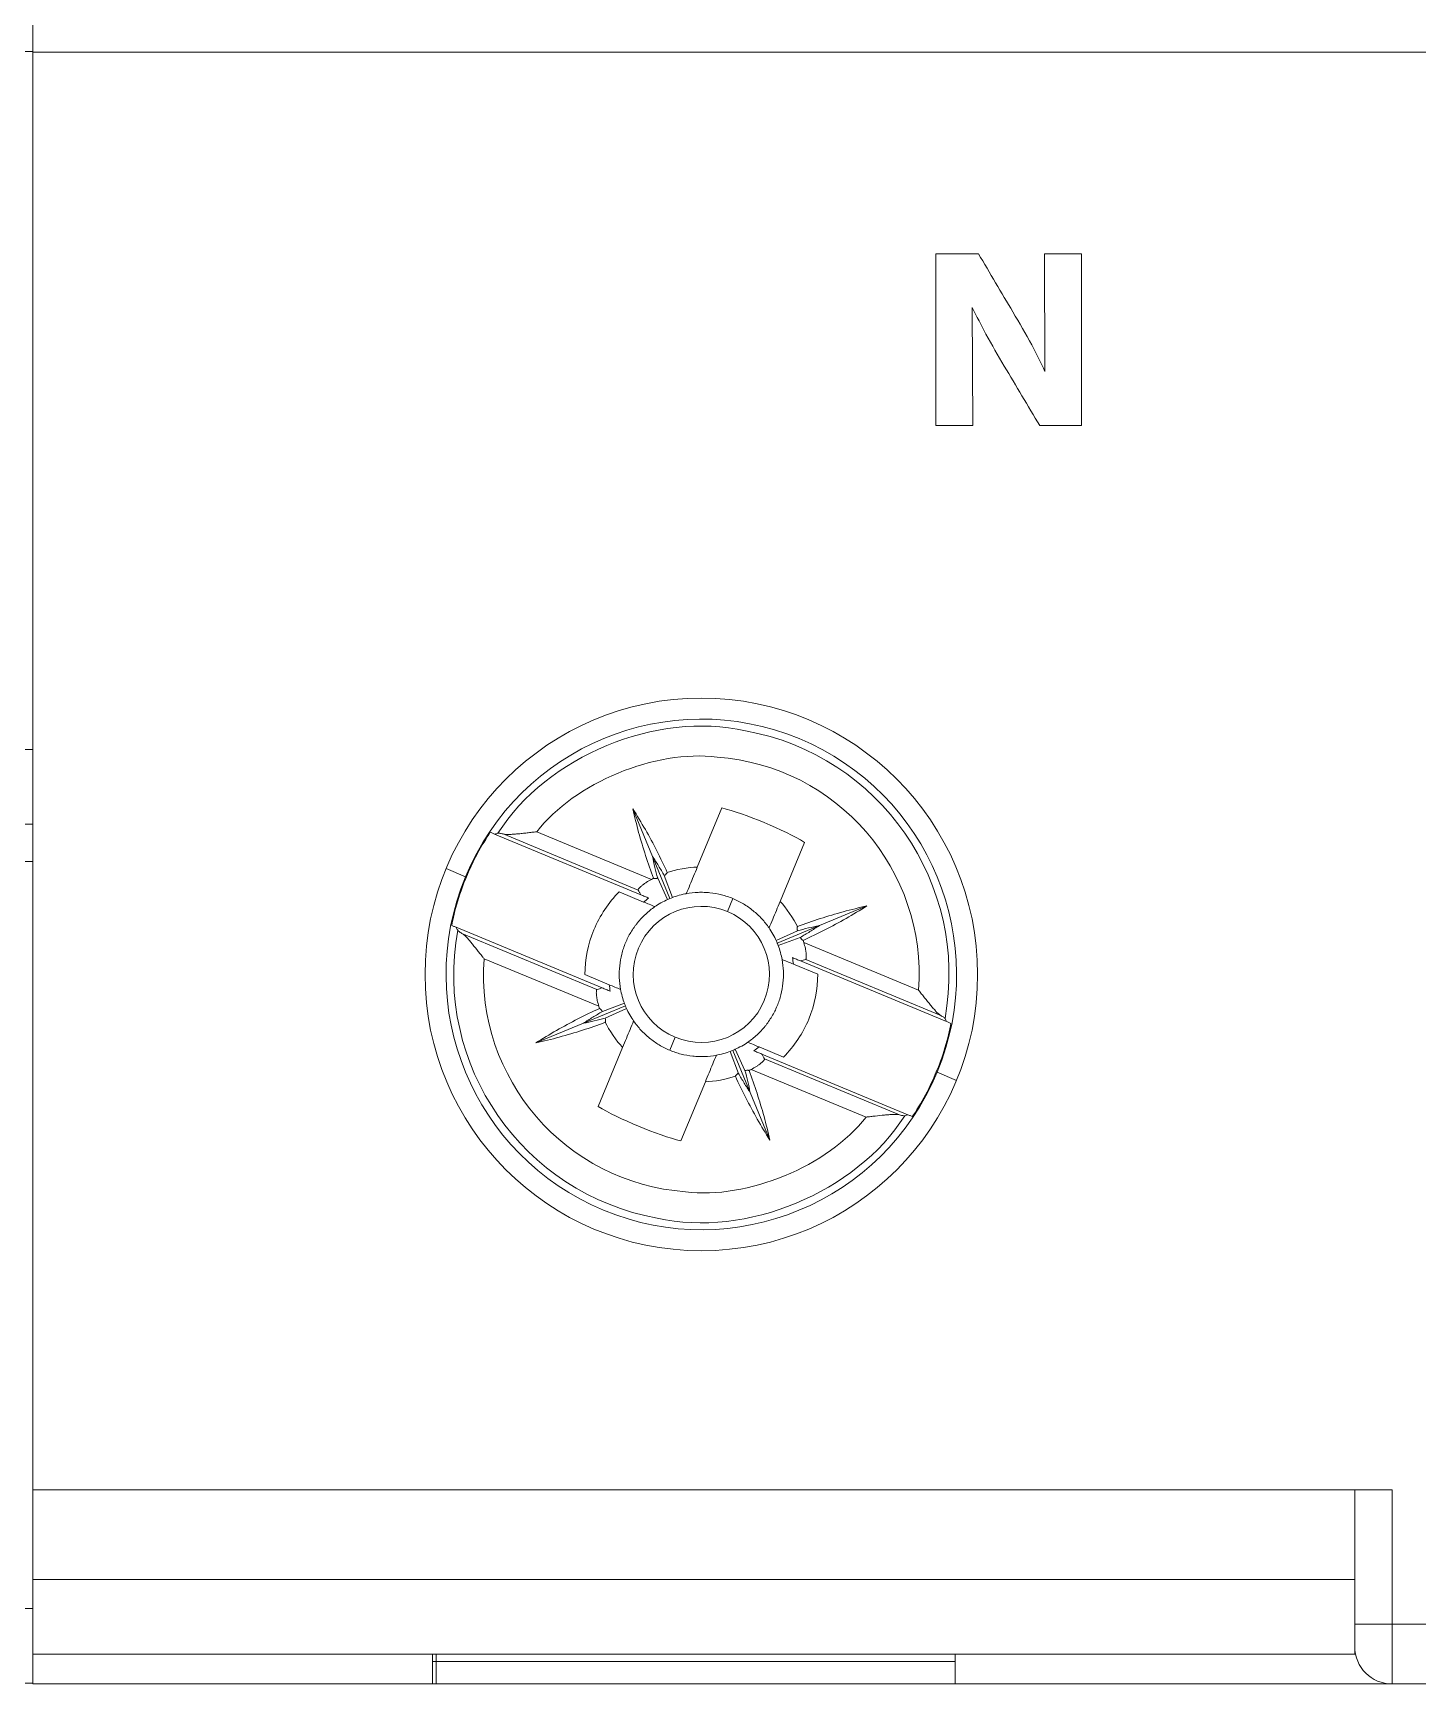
# Model space of a CAD drawing. Header units: millimetres. Extents: x 4137 to 6698, y 1400 to 3585.
# Drawn here: x 4458.17 to 4476.71, y 2776.75 to 2798.86 of the extents above; entities that cross this region are included whole.
import ezdxf

# ---------------------------------------------------------------- set-up
doc = ezdxf.new("R2010")
doc.units = ezdxf.units.MM
doc.layers.add('000-PI-Oprema', color=30, linetype='Continuous', lineweight=5)

msp = doc.modelspace()

# ---------------------------------------------------------------- linework, layer by layer
at = {"layer": '000-PI-Oprema', "color": 0, "linetype": 'ByBlock', "lineweight": 0}
for p, q in [((4458.165, 2799.116), (4458.165, 2798.616)), ((4440.565, 2798.616), (4458.165, 2798.616)), ((4458.165, 2798.616), (4458.165, 2789.266)), ((4458.165, 2789.266), (4440.565, 2789.266)), ((4458.165, 2788.266), (4458.165, 2789.266)), ((4440.565, 2788.266), (4458.165, 2788.266)), ((4458.165, 2788.266), (4458.165, 2787.766)), ((4455.977, 2787.766), (4458.165, 2787.766)), ((4458.165, 2787.766), (4458.165, 2777.766)), ((4458.165, 2777.766), (4440.565, 2777.766)), ((4458.165, 2776.766), (4458.165, 2777.766)), ((4440.565, 2776.766), (4458.165, 2776.766))]:
    msp.add_line(p, q, dxfattribs=at)
at = {"layer": '000-PI-Oprema', "color": 0, "linetype": 'ByBlock', "lineweight": 0, "ltscale": 0.25}
for p, q in [((4458.165, 2798.607), (4458.165, 2799.107)), ((4493.57, 2798.607), (4458.165, 2798.607)), ((4458.165, 2779.354), (4458.165, 2798.607)), ((4470.255, 2795.906), (4470.827, 2795.906)), ((4470.255, 2793.606), (4470.255, 2795.906)), ((4471.719, 2794.33), (4471.712, 2795.906)), ((4471.712, 2795.906), (4472.209, 2795.906)), ((4472.209, 2795.906), (4472.209, 2793.606)), ((4470.745, 2795.187), (4470.754, 2793.606)), ((4470.754, 2793.606), (4470.255, 2793.606)), ((4470.255, 2793.606), (4470.754, 2793.606)), ((4472.209, 2793.606), (4471.648, 2793.606)), ((4471.648, 2793.606), (4472.209, 2793.606)), ((4466.199, 2788.473), (4466.463, 2787.836)), ((4467.391, 2788.484), (4467.062, 2787.691)), ((4464.348, 2788.134), (4466.307, 2787.322)), ((4466.271, 2787.385), (4464.462, 2788.136)), ((4464.911, 2788.165), (4466.448, 2787.528)), ((4468.5, 2788.024), (4468.171, 2787.232)), ((4466.463, 2787.836), (4466.696, 2787.272)), ((4463.959, 2787.564), (4463.698, 2787.673)), ((4463.959, 2787.564), (4463.97, 2787.56)), ((4466.62, 2787.58), (4466.73, 2787.285)), ((4466.343, 2787.225), (4466.016, 2787.36)), ((4466.662, 2787.257), (4466.532, 2787.544)), ((4467.538, 2787.272), (4467.466, 2787.097)), ((4468.697, 2786.909), (4469.334, 2787.173)), ((4468.133, 2786.676), (4468.697, 2786.909)), ((4463.831, 2786.886), (4465.789, 2786.075)), ((4465.719, 2786.055), (4463.91, 2786.805)), ((4468.118, 2786.71), (4468.405, 2786.84)), ((4468.441, 2786.751), (4468.147, 2786.641)), ((4468.489, 2786.681), (4470.026, 2786.044)), ((4464.206, 2786.466), (4465.744, 2785.829)), ((4470.323, 2785.705), (4468.514, 2786.455)), ((4465.557, 2786.253), (4465.884, 2786.117)), ((4468.676, 2786.258), (4468.349, 2786.393)), ((4468.443, 2786.436), (4470.402, 2785.623)), ((4465.536, 2785.601), (4466.1, 2785.834)), ((4465.792, 2785.758), (4466.086, 2785.869)), ((4466.115, 2785.801), (4465.828, 2785.67)), ((4464.899, 2785.338), (4465.536, 2785.601)), ((4466.695, 2785.239), (4466.767, 2785.413)), ((4466.062, 2785.278), (4465.733, 2784.486)), ((4467.613, 2784.93), (4467.502, 2785.225)), ((4467.537, 2785.238), (4467.77, 2784.674)), ((4467.571, 2785.253), (4467.701, 2784.967)), ((4467.89, 2785.284), (4468.216, 2785.149)), ((4467.926, 2785.189), (4469.884, 2784.376)), ((4469.771, 2784.374), (4467.962, 2785.125)), ((4467.785, 2784.983), (4469.322, 2784.345)), ((4470.274, 2784.945), (4470.263, 2784.95)), ((4470.274, 2784.945), (4470.535, 2784.837)), ((4467.17, 2784.819), (4466.842, 2784.026)), ((4467.77, 2784.674), (4468.034, 2784.037)), ((4458.165, 2779.354), (4476.368, 2779.354)), ((4475.868, 2779.354), (4458.165, 2779.354)), ((4458.165, 2779.354), (4458.165, 2778.154)), ((4475.868, 2779.354), (4475.868, 2778.154)), ((4476.368, 2779.354), (4476.368, 2777.554)), ((4458.165, 2778.154), (4475.868, 2778.154)), ((4458.165, 2777.154), (4458.165, 2778.154)), ((4475.868, 2778.154), (4475.868, 2777.154)), ((4475.868, 2777.554), (4476.368, 2777.554)), ((4476.368, 2777.554), (4493.57, 2777.554)), ((4476.368, 2777.554), (4476.368, 2776.754)), ((4475.868, 2777.154), (4458.165, 2777.154)), ((4458.165, 2776.754), (4458.165, 2777.154)), ((4463.516, 2777.154), (4463.516, 2776.754)), ((4463.516, 2777.054), (4463.566, 2777.054)), ((4463.566, 2777.154), (4463.566, 2777.054)), ((4463.566, 2776.754), (4463.566, 2777.054)), ((4463.566, 2777.054), (4470.517, 2777.054)), ((4470.517, 2776.754), (4470.517, 2777.154)), ((4463.516, 2776.754), (4458.165, 2776.754)), ((4463.566, 2776.754), (4463.516, 2776.754)), ((4470.517, 2776.754), (4463.566, 2776.754)), ((4476.368, 2776.754), (4470.517, 2776.754)), ((4493.57, 2776.754), (4476.368, 2776.754))]:
    msp.add_line(p, q, dxfattribs=at)
for points in [[(4470.827, 2795.906), (4470.981, 2795.647), (4471.135, 2795.387), (4471.289, 2795.126)], [(4470.928, 2794.83), (4470.865, 2794.948), (4470.805, 2795.068), (4470.745, 2795.187)], [(4470.745, 2795.187), (4470.805, 2795.068), (4470.865, 2794.948), (4470.928, 2794.83)], [(4471.289, 2795.126), (4471.375, 2794.98), (4471.461, 2794.834), (4471.541, 2794.684)], [(4471.174, 2794.401), (4471.09, 2794.543), (4471.007, 2794.685), (4470.928, 2794.83)], [(4470.928, 2794.83), (4471.007, 2794.685), (4471.09, 2794.543), (4471.174, 2794.401)], [(4471.541, 2794.684), (4471.603, 2794.568), (4471.661, 2794.448), (4471.719, 2794.33)], [(4471.648, 2793.606), (4471.49, 2793.87), (4471.332, 2794.136), (4471.174, 2794.401)], [(4471.174, 2794.401), (4471.332, 2794.136), (4471.49, 2793.87), (4471.648, 2793.606)], [(4468.426, 2789.413), (4466.682, 2790.136), (4464.682, 2789.308), (4463.959, 2787.564)], [(4464.393, 2788.147), (4465.044, 2789.176), (4466.519, 2789.787), (4467.707, 2789.518)], [(4467.707, 2789.518), (4469.509, 2789.192), (4470.706, 2787.467), (4470.38, 2785.665)], [(4470.274, 2784.945), (4470.997, 2786.689), (4470.17, 2788.69), (4468.426, 2789.413)], [(4464.911, 2788.165), (4465.419, 2788.822), (4466.504, 2789.271), (4467.327, 2789.165)], [(4467.327, 2789.165), (4468.935, 2789.049), (4470.143, 2787.651), (4470.026, 2786.044)], [(4466.277, 2788.157), (4466.249, 2788.262), (4466.223, 2788.367), (4466.199, 2788.473)], [(4466.199, 2788.473), (4466.257, 2788.381), (4466.313, 2788.288), (4466.367, 2788.194)], [(4467.391, 2788.484), (4467.697, 2788.409), (4468.231, 2788.188), (4468.5, 2788.024)], [(4464.29, 2788.158), (4464.188, 2788.014), (4464.032, 2787.725), (4463.97, 2787.56)], [(4464.31, 2788.149), (4464.303, 2788.152), (4464.297, 2788.155), (4464.29, 2788.158)], [(4464.329, 2788.142), (4464.323, 2788.145), (4464.316, 2788.147), (4464.31, 2788.149)], [(4464.348, 2788.134), (4464.342, 2788.136), (4464.336, 2788.139), (4464.329, 2788.142)], [(4464.371, 2788.14), (4464.363, 2788.138), (4464.356, 2788.136), (4464.348, 2788.134)], [(4464.393, 2788.147), (4464.385, 2788.145), (4464.378, 2788.143), (4464.371, 2788.14)], [(4464.393, 2788.147), (4464.397, 2788.148), (4464.405, 2788.148), (4464.417, 2788.146)], [(4464.417, 2788.146), (4464.422, 2788.145), (4464.429, 2788.144), (4464.437, 2788.142)], [(4464.437, 2788.142), (4464.444, 2788.14), (4464.453, 2788.138), (4464.462, 2788.136)], [(4464.462, 2788.136), (4464.472, 2788.133), (4464.484, 2788.131), (4464.499, 2788.13)], [(4464.499, 2788.13), (4464.513, 2788.129), (4464.528, 2788.129), (4464.545, 2788.129)], [(4464.545, 2788.129), (4464.562, 2788.13), (4464.579, 2788.131), (4464.598, 2788.132)], [(4464.598, 2788.132), (4464.617, 2788.134), (4464.636, 2788.135), (4464.656, 2788.137)], [(4464.656, 2788.137), (4464.676, 2788.139), (4464.697, 2788.141), (4464.718, 2788.143)], [(4464.718, 2788.143), (4464.739, 2788.146), (4464.761, 2788.148), (4464.782, 2788.151)], [(4464.782, 2788.151), (4464.804, 2788.153), (4464.826, 2788.156), (4464.847, 2788.158)], [(4464.847, 2788.158), (4464.868, 2788.16), (4464.89, 2788.163), (4464.911, 2788.165)], [(4466.37, 2787.846), (4466.337, 2787.949), (4466.306, 2788.053), (4466.277, 2788.157)], [(4466.476, 2787.542), (4466.438, 2787.642), (4466.403, 2787.744), (4466.37, 2787.846)], [(4466.463, 2787.836), (4466.472, 2787.786), (4466.483, 2787.737), (4466.495, 2787.689)], [(4466.463, 2787.836), (4466.49, 2787.794), (4466.517, 2787.752), (4466.543, 2787.709)], [(4463.959, 2787.564), (4463.235, 2785.821), (4464.063, 2783.82), (4465.807, 2783.098)], [(4463.97, 2787.56), (4463.897, 2787.399), (4463.802, 2787.084), (4463.773, 2786.911)], [(4466.495, 2787.689), (4466.506, 2787.64), (4466.518, 2787.592), (4466.532, 2787.544)], [(4466.543, 2787.709), (4466.569, 2787.666), (4466.595, 2787.624), (4466.62, 2787.58)], [(4466.631, 2787.587), (4466.627, 2787.585), (4466.624, 2787.582), (4466.62, 2787.58)], [(4466.639, 2787.593), (4466.637, 2787.591), (4466.634, 2787.589), (4466.631, 2787.587)], [(4466.656, 2787.612), (4466.655, 2787.61), (4466.653, 2787.608), (4466.652, 2787.606)], [(4466.66, 2787.618), (4466.659, 2787.616), (4466.658, 2787.614), (4466.656, 2787.612)], [(4467.062, 2787.691), (4466.954, 2787.692), (4466.762, 2787.657), (4466.66, 2787.618)], [(4467.012, 2787.571), (4466.996, 2787.531), (4466.98, 2787.492), (4466.964, 2787.453)], [(4467.062, 2787.691), (4467.046, 2787.651), (4467.029, 2787.611), (4467.012, 2787.571)], [(4466.016, 2787.36), (4465.874, 2787.219), (4465.756, 2787.043), (4465.677, 2786.852)], [(4466.272, 2787.394), (4466.27, 2787.39), (4466.27, 2787.387), (4466.271, 2787.385)], [(4466.271, 2787.385), (4466.277, 2787.375), (4466.283, 2787.364), (4466.289, 2787.354)], [(4466.281, 2787.407), (4466.277, 2787.401), (4466.273, 2787.397), (4466.272, 2787.394)], [(4466.288, 2787.415), (4466.286, 2787.412), (4466.283, 2787.409), (4466.281, 2787.407)], [(4466.297, 2787.424), (4466.294, 2787.42), (4466.291, 2787.418), (4466.288, 2787.415)], [(4466.289, 2787.354), (4466.295, 2787.343), (4466.301, 2787.332), (4466.307, 2787.322)], [(4466.308, 2787.434), (4466.304, 2787.43), (4466.3, 2787.427), (4466.297, 2787.424)], [(4466.32, 2787.444), (4466.316, 2787.44), (4466.312, 2787.437), (4466.308, 2787.434)], [(4466.348, 2787.466), (4466.338, 2787.458), (4466.328, 2787.451), (4466.32, 2787.444)], [(4466.379, 2787.487), (4466.368, 2787.48), (4466.358, 2787.473), (4466.348, 2787.466)], [(4466.448, 2787.528), (4466.424, 2787.515), (4466.401, 2787.502), (4466.379, 2787.487)], [(4466.476, 2787.542), (4466.469, 2787.538), (4466.455, 2787.531), (4466.448, 2787.528)], [(4466.483, 2787.54), (4466.481, 2787.541), (4466.478, 2787.541), (4466.476, 2787.542)], [(4466.491, 2787.539), (4466.488, 2787.54), (4466.486, 2787.54), (4466.483, 2787.54)], [(4466.519, 2787.541), (4466.515, 2787.54), (4466.512, 2787.54), (4466.508, 2787.54)], [(4466.532, 2787.544), (4466.527, 2787.542), (4466.523, 2787.542), (4466.519, 2787.541)], [(4466.73, 2787.285), (4466.776, 2787.304), (4466.866, 2787.329), (4466.915, 2787.336)], [(4466.964, 2787.453), (4466.947, 2787.414), (4466.931, 2787.375), (4466.915, 2787.336)], [(4467.073, 2787.354), (4467.02, 2787.352), (4466.968, 2787.347), (4466.915, 2787.336)], [(4467.387, 2787.321), (4467.336, 2787.334), (4467.285, 2787.343), (4467.232, 2787.349)], [(4466.274, 2786.605), (4466.467, 2787.07), (4467, 2787.29), (4467.466, 2787.097)], [(4466.36, 2787.299), (4466.343, 2787.307), (4466.325, 2787.314), (4466.307, 2787.322)], [(4466.414, 2787.277), (4466.395, 2787.265), (4466.36, 2787.239), (4466.343, 2787.225)], [(4466.419, 2787.194), (4466.394, 2787.204), (4466.369, 2787.215), (4466.343, 2787.225)], [(4466.414, 2787.277), (4466.396, 2787.285), (4466.378, 2787.292), (4466.36, 2787.299)], [(4466.494, 2787.163), (4466.47, 2787.173), (4466.444, 2787.183), (4466.419, 2787.194)], [(4466.494, 2787.163), (4466.535, 2787.192), (4466.616, 2787.238), (4466.662, 2787.257)], [(4466.696, 2787.272), (4466.687, 2787.268), (4466.67, 2787.261), (4466.662, 2787.257)], [(4466.73, 2787.285), (4466.722, 2787.282), (4466.704, 2787.275), (4466.696, 2787.272)], [(4467.538, 2787.272), (4467.489, 2787.292), (4467.438, 2787.308), (4467.387, 2787.321)], [(4467.679, 2787.2), (4467.634, 2787.227), (4467.587, 2787.251), (4467.538, 2787.272)], [(4467.746, 2787.157), (4467.725, 2787.172), (4467.702, 2787.186), (4467.679, 2787.2)], [(4467.81, 2787.108), (4467.789, 2787.126), (4467.768, 2787.141), (4467.746, 2787.157)], [(4468.121, 2787.111), (4468.138, 2787.151), (4468.154, 2787.191), (4468.171, 2787.232)], [(4468.403, 2786.895), (4468.359, 2786.995), (4468.248, 2787.155), (4468.171, 2787.232)], [(4469.018, 2787.095), (4469.123, 2787.123), (4469.228, 2787.149), (4469.334, 2787.173)], [(4469.334, 2787.173), (4469.242, 2787.114), (4469.149, 2787.059), (4469.055, 2787.005)], [(4463.773, 2786.911), (4463.78, 2786.908), (4463.786, 2786.905), (4463.793, 2786.902)], [(4463.793, 2786.902), (4463.799, 2786.9), (4463.805, 2786.897), (4463.812, 2786.895)], [(4463.812, 2786.895), (4463.818, 2786.892), (4463.825, 2786.889), (4463.831, 2786.886)], [(4466.238, 2786.917), (4466.23, 2786.906), (4466.222, 2786.895), (4466.215, 2786.885)], [(4466.263, 2786.948), (4466.255, 2786.938), (4466.246, 2786.928), (4466.238, 2786.917)], [(4467.466, 2787.097), (4467.931, 2786.904), (4468.152, 2786.371), (4467.959, 2785.906)], [(4468.024, 2786.877), (4468.04, 2786.915), (4468.056, 2786.954), (4468.072, 2786.993)], [(4468.072, 2786.993), (4468.088, 2787.032), (4468.105, 2787.071), (4468.121, 2787.111)], [(4468.402, 2786.888), (4468.402, 2786.891), (4468.403, 2786.893), (4468.403, 2786.895)], [(4468.403, 2786.895), (4468.504, 2786.933), (4468.605, 2786.968), (4468.708, 2787.002)], [(4468.697, 2786.909), (4468.648, 2786.899), (4468.599, 2786.888), (4468.55, 2786.877)], [(4468.697, 2786.909), (4468.655, 2786.882), (4468.613, 2786.855), (4468.57, 2786.828)], [(4468.708, 2787.002), (4468.81, 2787.035), (4468.914, 2787.066), (4469.018, 2787.095)], [(4469.055, 2787.005), (4468.961, 2786.951), (4468.866, 2786.9), (4468.77, 2786.851)], [(4466.526, 2782.992), (4464.724, 2783.318), (4463.527, 2785.043), (4463.853, 2786.846)], [(4463.831, 2786.886), (4463.835, 2786.88), (4463.838, 2786.873), (4463.842, 2786.866)], [(4463.842, 2786.866), (4463.846, 2786.86), (4463.85, 2786.853), (4463.853, 2786.846)], [(4463.86, 2786.838), (4463.856, 2786.841), (4463.854, 2786.844), (4463.853, 2786.846)], [(4463.871, 2786.829), (4463.866, 2786.833), (4463.862, 2786.835), (4463.86, 2786.838)], [(4463.91, 2786.805), (4463.893, 2786.814), (4463.881, 2786.822), (4463.871, 2786.829)], [(4463.926, 2786.794), (4463.92, 2786.798), (4463.915, 2786.802), (4463.91, 2786.805)], [(4463.943, 2786.78), (4463.937, 2786.785), (4463.932, 2786.79), (4463.926, 2786.794)], [(4463.978, 2786.745), (4463.966, 2786.758), (4463.954, 2786.77), (4463.943, 2786.78)], [(4464.015, 2786.705), (4464.002, 2786.718), (4463.99, 2786.732), (4463.978, 2786.745)], [(4464.033, 2786.682), (4464.027, 2786.689), (4464.021, 2786.697), (4464.015, 2786.705)], [(4464.052, 2786.659), (4464.046, 2786.667), (4464.039, 2786.675), (4464.033, 2786.682)], [(4465.677, 2786.852), (4465.598, 2786.661), (4465.557, 2786.454), (4465.557, 2786.253)], [(4466.101, 2786.678), (4466.091, 2786.653), (4466.081, 2786.628), (4466.073, 2786.603)], [(4466.172, 2786.818), (4466.144, 2786.773), (4466.121, 2786.726), (4466.101, 2786.678)], [(4466.215, 2786.885), (4466.199, 2786.863), (4466.185, 2786.841), (4466.172, 2786.818)], [(4468.118, 2786.71), (4468.099, 2786.756), (4468.053, 2786.837), (4468.024, 2786.877)], [(4468.133, 2786.676), (4468.129, 2786.685), (4468.122, 2786.701), (4468.118, 2786.71)], [(4468.147, 2786.641), (4468.143, 2786.65), (4468.137, 2786.667), (4468.133, 2786.676)], [(4468.401, 2786.88), (4468.401, 2786.883), (4468.401, 2786.886), (4468.402, 2786.888)], [(4468.402, 2786.853), (4468.402, 2786.856), (4468.401, 2786.86), (4468.401, 2786.863)], [(4468.405, 2786.84), (4468.404, 2786.844), (4468.403, 2786.849), (4468.402, 2786.853)], [(4468.55, 2786.877), (4468.501, 2786.865), (4468.453, 2786.853), (4468.405, 2786.84)], [(4468.57, 2786.828), (4468.528, 2786.802), (4468.485, 2786.776), (4468.441, 2786.751)], [(4468.448, 2786.741), (4468.446, 2786.744), (4468.444, 2786.747), (4468.441, 2786.751)], [(4468.455, 2786.732), (4468.453, 2786.735), (4468.45, 2786.738), (4468.448, 2786.741)], [(4468.461, 2786.725), (4468.459, 2786.727), (4468.457, 2786.73), (4468.455, 2786.732)], [(4468.467, 2786.72), (4468.465, 2786.722), (4468.463, 2786.723), (4468.461, 2786.725)], [(4468.473, 2786.715), (4468.471, 2786.716), (4468.469, 2786.718), (4468.467, 2786.72)], [(4468.48, 2786.711), (4468.477, 2786.712), (4468.475, 2786.713), (4468.473, 2786.715)], [(4468.77, 2786.851), (4468.674, 2786.802), (4468.577, 2786.756), (4468.48, 2786.711)], [(4468.489, 2786.681), (4468.487, 2786.689), (4468.482, 2786.704), (4468.48, 2786.711)], [(4468.51, 2786.604), (4468.504, 2786.629), (4468.497, 2786.656), (4468.489, 2786.681)], [(4464.128, 2786.564), (4464.103, 2786.596), (4464.078, 2786.628), (4464.052, 2786.659)], [(4466.905, 2783.345), (4465.298, 2783.462), (4464.09, 2784.859), (4464.206, 2786.466)], [(4464.167, 2786.516), (4464.154, 2786.532), (4464.141, 2786.548), (4464.128, 2786.564)], [(4464.187, 2786.491), (4464.18, 2786.499), (4464.174, 2786.507), (4464.167, 2786.516)], [(4464.196, 2786.479), (4464.193, 2786.483), (4464.19, 2786.487), (4464.187, 2786.491)], [(4464.206, 2786.466), (4464.203, 2786.47), (4464.2, 2786.474), (4464.196, 2786.479)], [(4466.073, 2786.603), (4466.064, 2786.578), (4466.057, 2786.552), (4466.051, 2786.527)], [(4466.767, 2785.413), (4466.302, 2785.606), (4466.081, 2786.139), (4466.274, 2786.605)], [(4468.198, 2786.456), (4468.19, 2786.505), (4468.165, 2786.595), (4468.147, 2786.641)], [(4468.273, 2786.425), (4468.248, 2786.435), (4468.223, 2786.445), (4468.198, 2786.456)], [(4468.215, 2786.297), (4468.213, 2786.351), (4468.208, 2786.403), (4468.198, 2786.456)], [(4468.349, 2786.393), (4468.347, 2786.415), (4468.341, 2786.458), (4468.337, 2786.48)], [(4468.39, 2786.458), (4468.372, 2786.465), (4468.354, 2786.472), (4468.337, 2786.48)], [(4468.443, 2786.436), (4468.426, 2786.443), (4468.408, 2786.45), (4468.39, 2786.458)], [(4468.479, 2786.445), (4468.49, 2786.449), (4468.502, 2786.452), (4468.514, 2786.455)], [(4468.513, 2786.585), (4468.512, 2786.591), (4468.511, 2786.597), (4468.51, 2786.604)], [(4468.514, 2786.455), (4468.516, 2786.456), (4468.517, 2786.458), (4468.519, 2786.462)], [(4468.521, 2786.531), (4468.52, 2786.536), (4468.519, 2786.543), (4468.519, 2786.548)], [(4468.522, 2786.501), (4468.522, 2786.51), (4468.522, 2786.521), (4468.521, 2786.531)], [(4468.521, 2786.477), (4468.522, 2786.481), (4468.522, 2786.484), (4468.522, 2786.488)], [(4468.522, 2786.488), (4468.522, 2786.492), (4468.522, 2786.496), (4468.522, 2786.501)], [(4468.349, 2786.393), (4468.324, 2786.404), (4468.299, 2786.414), (4468.273, 2786.425)], [(4468.443, 2786.436), (4468.455, 2786.439), (4468.467, 2786.442), (4468.479, 2786.445)], [(4468.556, 2785.658), (4468.635, 2785.849), (4468.676, 2786.056), (4468.676, 2786.258)], [(4465.711, 2786.022), (4465.71, 2786.018), (4465.71, 2786.013), (4465.71, 2786.009)], [(4465.71, 2786.009), (4465.711, 2786), (4465.711, 2785.99), (4465.712, 2785.979)], [(4465.714, 2786.049), (4465.714, 2786.047), (4465.713, 2786.044), (4465.712, 2786.042)], [(4465.719, 2786.055), (4465.717, 2786.054), (4465.715, 2786.052), (4465.714, 2786.049)], [(4465.754, 2786.064), (4465.743, 2786.062), (4465.731, 2786.058), (4465.719, 2786.055)], [(4465.789, 2786.075), (4465.778, 2786.071), (4465.766, 2786.068), (4465.754, 2786.064)], [(4465.789, 2786.075), (4465.807, 2786.067), (4465.825, 2786.06), (4465.843, 2786.052)], [(4465.843, 2786.052), (4465.861, 2786.045), (4465.878, 2786.038), (4465.896, 2786.03)], [(4465.884, 2786.117), (4465.886, 2786.095), (4465.892, 2786.052), (4465.896, 2786.03)], [(4465.884, 2786.117), (4465.909, 2786.106), (4465.934, 2786.095), (4465.96, 2786.085)], [(4465.96, 2786.085), (4465.984, 2786.075), (4466.01, 2786.064), (4466.035, 2786.054)], [(4466.018, 2786.213), (4466.019, 2786.16), (4466.025, 2786.106), (4466.035, 2786.054)], [(4466.086, 2785.869), (4466.068, 2785.915), (4466.043, 2786.005), (4466.035, 2786.054)], [(4470.026, 2786.044), (4470.04, 2786.027), (4470.053, 2786.011), (4470.067, 2785.993)], [(4465.463, 2785.659), (4465.559, 2785.708), (4465.655, 2785.755), (4465.753, 2785.799)], [(4465.712, 2785.979), (4465.713, 2785.973), (4465.713, 2785.968), (4465.714, 2785.962)], [(4465.714, 2785.962), (4465.715, 2785.956), (4465.716, 2785.95), (4465.716, 2785.944)], [(4465.716, 2785.944), (4465.717, 2785.938), (4465.718, 2785.932), (4465.72, 2785.925)], [(4465.72, 2785.925), (4465.721, 2785.919), (4465.722, 2785.913), (4465.723, 2785.907)], [(4465.723, 2785.907), (4465.729, 2785.88), (4465.736, 2785.855), (4465.744, 2785.829)], [(4465.744, 2785.829), (4465.746, 2785.821), (4465.751, 2785.807), (4465.753, 2785.799)], [(4465.766, 2785.79), (4465.768, 2785.789), (4465.77, 2785.787), (4465.772, 2785.785)], [(4466.086, 2785.869), (4466.09, 2785.86), (4466.096, 2785.843), (4466.1, 2785.834)], [(4466.1, 2785.834), (4466.103, 2785.826), (4466.111, 2785.809), (4466.115, 2785.801)], [(4466.209, 2785.633), (4466.18, 2785.673), (4466.134, 2785.755), (4466.115, 2785.801)], [(4467.959, 2785.906), (4467.766, 2785.44), (4467.232, 2785.22), (4466.767, 2785.413)], [(4468.061, 2785.692), (4468.088, 2785.737), (4468.112, 2785.784), (4468.132, 2785.833)], [(4468.132, 2785.833), (4468.142, 2785.857), (4468.151, 2785.882), (4468.16, 2785.907)], [(4468.16, 2785.907), (4468.168, 2785.932), (4468.176, 2785.958), (4468.182, 2785.984)], [(4470.067, 2785.993), (4470.08, 2785.977), (4470.093, 2785.96), (4470.107, 2785.943)], [(4470.107, 2785.943), (4470.12, 2785.926), (4470.133, 2785.909), (4470.147, 2785.893)], [(4470.147, 2785.893), (4470.16, 2785.876), (4470.173, 2785.86), (4470.186, 2785.845)], [(4470.186, 2785.845), (4470.198, 2785.829), (4470.211, 2785.814), (4470.223, 2785.8)], [(4470.223, 2785.8), (4470.236, 2785.785), (4470.248, 2785.772), (4470.259, 2785.76)], [(4465.178, 2785.505), (4465.271, 2785.559), (4465.366, 2785.61), (4465.463, 2785.659)], [(4465.829, 2785.614), (4465.729, 2785.577), (4465.628, 2785.541), (4465.525, 2785.508)], [(4465.536, 2785.601), (4465.578, 2785.629), (4465.62, 2785.656), (4465.662, 2785.682)], [(4465.536, 2785.601), (4465.585, 2785.611), (4465.634, 2785.621), (4465.683, 2785.633)], [(4465.662, 2785.682), (4465.705, 2785.708), (4465.748, 2785.734), (4465.792, 2785.758)], [(4465.683, 2785.633), (4465.731, 2785.645), (4465.78, 2785.657), (4465.828, 2785.67)], [(4465.772, 2785.785), (4465.774, 2785.783), (4465.776, 2785.781), (4465.778, 2785.778)], [(4465.778, 2785.778), (4465.78, 2785.775), (4465.783, 2785.772), (4465.785, 2785.77)], [(4465.785, 2785.77), (4465.787, 2785.766), (4465.789, 2785.763), (4465.792, 2785.758)], [(4465.828, 2785.67), (4465.829, 2785.665), (4465.83, 2785.661), (4465.831, 2785.658)], [(4465.831, 2785.622), (4465.831, 2785.619), (4465.83, 2785.617), (4465.829, 2785.614)], [(4465.829, 2785.614), (4465.874, 2785.516), (4465.985, 2785.355), (4466.062, 2785.278)], [(4465.831, 2785.658), (4465.831, 2785.654), (4465.832, 2785.65), (4465.832, 2785.647)], [(4465.832, 2785.63), (4465.832, 2785.627), (4465.831, 2785.624), (4465.831, 2785.622)], [(4466.209, 2785.633), (4466.193, 2785.595), (4466.177, 2785.556), (4466.161, 2785.517)], [(4466.209, 2785.633), (4466.239, 2785.589), (4466.272, 2785.548), (4466.308, 2785.51)], [(4467.97, 2785.561), (4467.978, 2785.572), (4467.987, 2785.583), (4467.995, 2785.593)], [(4467.995, 2785.593), (4468.003, 2785.603), (4468.011, 2785.614), (4468.018, 2785.626)], [(4468.018, 2785.626), (4468.033, 2785.647), (4468.048, 2785.67), (4468.061, 2785.692)], [(4468.216, 2785.149), (4468.359, 2785.292), (4468.477, 2785.467), (4468.556, 2785.658)], [(4470.259, 2785.76), (4470.271, 2785.748), (4470.282, 2785.737), (4470.293, 2785.727)], [(4470.263, 2784.95), (4470.336, 2785.111), (4470.431, 2785.426), (4470.46, 2785.599)], [(4470.293, 2785.727), (4470.304, 2785.719), (4470.314, 2785.711), (4470.323, 2785.705)], [(4470.323, 2785.705), (4470.339, 2785.696), (4470.352, 2785.688), (4470.362, 2785.681)], [(4470.362, 2785.681), (4470.367, 2785.677), (4470.37, 2785.674), (4470.373, 2785.672)], [(4470.373, 2785.672), (4470.376, 2785.669), (4470.378, 2785.666), (4470.38, 2785.665)], [(4470.391, 2785.644), (4470.387, 2785.651), (4470.383, 2785.658), (4470.38, 2785.665)], [(4470.402, 2785.623), (4470.398, 2785.63), (4470.394, 2785.637), (4470.391, 2785.644)], [(4470.421, 2785.616), (4470.414, 2785.618), (4470.408, 2785.621), (4470.402, 2785.623)], [(4470.44, 2785.608), (4470.434, 2785.61), (4470.427, 2785.613), (4470.421, 2785.616)], [(4470.46, 2785.599), (4470.453, 2785.602), (4470.447, 2785.605), (4470.44, 2785.608)], [(4464.899, 2785.338), (4464.991, 2785.395), (4465.083, 2785.451), (4465.178, 2785.505)], [(4465.214, 2785.416), (4465.11, 2785.387), (4465.005, 2785.361), (4464.899, 2785.338)], [(4465.525, 2785.508), (4465.423, 2785.475), (4465.319, 2785.444), (4465.214, 2785.416)], [(4466.112, 2785.399), (4466.095, 2785.359), (4466.079, 2785.319), (4466.062, 2785.278)], [(4466.161, 2785.517), (4466.145, 2785.478), (4466.128, 2785.439), (4466.112, 2785.399)], [(4466.308, 2785.51), (4466.343, 2785.471), (4466.382, 2785.435), (4466.423, 2785.402)], [(4466.423, 2785.402), (4466.443, 2785.385), (4466.465, 2785.369), (4466.487, 2785.353)], [(4466.487, 2785.353), (4466.508, 2785.338), (4466.53, 2785.324), (4466.553, 2785.311)], [(4467.571, 2785.253), (4467.617, 2785.273), (4467.698, 2785.318), (4467.738, 2785.348)], [(4467.738, 2785.348), (4467.782, 2785.377), (4467.823, 2785.411), (4467.862, 2785.446)], [(4467.738, 2785.348), (4467.763, 2785.338), (4467.788, 2785.326), (4467.814, 2785.316)], [(4467.862, 2785.446), (4467.901, 2785.482), (4467.936, 2785.521), (4467.97, 2785.561)], [(4466.553, 2785.311), (4466.598, 2785.283), (4466.646, 2785.259), (4466.695, 2785.239)], [(4466.695, 2785.239), (4466.744, 2785.218), (4466.794, 2785.202), (4466.845, 2785.189)], [(4466.845, 2785.189), (4466.896, 2785.176), (4466.948, 2785.167), (4467.001, 2785.162)], [(4467.001, 2785.162), (4467.027, 2785.158), (4467.054, 2785.157), (4467.08, 2785.156)], [(4467.08, 2785.156), (4467.107, 2785.155), (4467.133, 2785.155), (4467.16, 2785.156)], [(4467.16, 2785.156), (4467.212, 2785.158), (4467.265, 2785.164), (4467.318, 2785.174)], [(4467.269, 2785.057), (4467.285, 2785.096), (4467.302, 2785.135), (4467.318, 2785.174)], [(4467.318, 2785.174), (4467.367, 2785.181), (4467.457, 2785.207), (4467.502, 2785.225)], [(4467.502, 2785.225), (4467.511, 2785.228), (4467.529, 2785.235), (4467.537, 2785.238)], [(4467.537, 2785.238), (4467.546, 2785.242), (4467.563, 2785.249), (4467.571, 2785.253)], [(4467.814, 2785.316), (4467.839, 2785.306), (4467.864, 2785.295), (4467.89, 2785.284)], [(4467.819, 2785.233), (4467.838, 2785.245), (4467.872, 2785.271), (4467.89, 2785.284)], [(4467.819, 2785.233), (4467.837, 2785.225), (4467.855, 2785.218), (4467.872, 2785.211)], [(4467.872, 2785.211), (4467.89, 2785.203), (4467.908, 2785.196), (4467.926, 2785.189)], [(4467.944, 2785.156), (4467.938, 2785.167), (4467.932, 2785.178), (4467.926, 2785.189)], [(4467.962, 2785.125), (4467.956, 2785.135), (4467.95, 2785.146), (4467.944, 2785.156)], [(4467.961, 2785.116), (4467.963, 2785.12), (4467.963, 2785.123), (4467.962, 2785.125)], [(4465.807, 2783.098), (4467.551, 2782.374), (4469.551, 2783.202), (4470.274, 2784.945)], [(4467.17, 2784.819), (4467.187, 2784.859), (4467.204, 2784.899), (4467.221, 2784.939)], [(4467.221, 2784.939), (4467.237, 2784.979), (4467.253, 2785.018), (4467.269, 2785.057)], [(4467.576, 2784.898), (4467.578, 2784.9), (4467.58, 2784.902), (4467.581, 2784.904)], [(4467.581, 2784.904), (4467.583, 2784.906), (4467.585, 2784.908), (4467.587, 2784.91)], [(4467.587, 2784.91), (4467.589, 2784.912), (4467.591, 2784.914), (4467.594, 2784.917)], [(4467.594, 2784.917), (4467.596, 2784.919), (4467.599, 2784.921), (4467.602, 2784.923)], [(4467.602, 2784.923), (4467.605, 2784.925), (4467.609, 2784.928), (4467.613, 2784.93)], [(4467.69, 2784.801), (4467.663, 2784.843), (4467.638, 2784.887), (4467.613, 2784.93)], [(4467.701, 2784.967), (4467.706, 2784.968), (4467.71, 2784.969), (4467.714, 2784.97)], [(4467.738, 2784.821), (4467.727, 2784.87), (4467.715, 2784.919), (4467.701, 2784.967)], [(4467.714, 2784.97), (4467.717, 2784.97), (4467.721, 2784.97), (4467.724, 2784.971)], [(4467.75, 2784.97), (4467.752, 2784.97), (4467.755, 2784.969), (4467.757, 2784.968)], [(4467.757, 2784.968), (4467.764, 2784.972), (4467.778, 2784.979), (4467.785, 2784.983)], [(4467.757, 2784.968), (4467.794, 2784.868), (4467.83, 2784.766), (4467.863, 2784.664)], [(4467.785, 2784.983), (4467.809, 2784.995), (4467.832, 2785.009), (4467.854, 2785.023)], [(4467.854, 2785.023), (4467.865, 2785.03), (4467.875, 2785.037), (4467.885, 2785.045)], [(4467.885, 2785.045), (4467.895, 2785.052), (4467.904, 2785.059), (4467.913, 2785.066)], [(4467.913, 2785.066), (4467.917, 2785.069), (4467.921, 2785.073), (4467.925, 2785.076)], [(4467.925, 2785.076), (4467.929, 2785.08), (4467.932, 2785.083), (4467.936, 2785.086)], [(4467.936, 2785.086), (4467.939, 2785.089), (4467.942, 2785.092), (4467.945, 2785.095)], [(4467.945, 2785.095), (4467.947, 2785.098), (4467.95, 2785.101), (4467.952, 2785.103)], [(4467.952, 2785.103), (4467.956, 2785.109), (4467.959, 2785.113), (4467.961, 2785.116)], [(4469.942, 2784.352), (4470.045, 2784.496), (4470.201, 2784.786), (4470.263, 2784.95)], [(4467.17, 2784.819), (4467.278, 2784.819), (4467.471, 2784.854), (4467.572, 2784.892)], [(4467.572, 2784.892), (4467.573, 2784.894), (4467.575, 2784.896), (4467.576, 2784.898)], [(4467.713, 2784.601), (4467.663, 2784.697), (4467.617, 2784.794), (4467.572, 2784.892)], [(4467.77, 2784.674), (4467.743, 2784.716), (4467.716, 2784.759), (4467.69, 2784.801)], [(4467.77, 2784.674), (4467.761, 2784.724), (4467.75, 2784.773), (4467.738, 2784.821)], [(4466.842, 2784.026), (4466.536, 2784.101), (4466.002, 2784.322), (4465.733, 2784.486)], [(4467.866, 2784.316), (4467.813, 2784.41), (4467.761, 2784.505), (4467.713, 2784.601)], [(4467.863, 2784.664), (4467.896, 2784.561), (4467.927, 2784.458), (4467.956, 2784.353)], [(4469.84, 2784.363), (4469.189, 2783.334), (4467.714, 2782.723), (4466.526, 2782.992)], [(4469.322, 2784.345), (4468.814, 2783.688), (4467.729, 2783.239), (4466.905, 2783.345)], [(4468.034, 2784.037), (4467.976, 2784.129), (4467.92, 2784.222), (4467.866, 2784.316)], [(4467.956, 2784.353), (4467.984, 2784.249), (4468.01, 2784.143), (4468.034, 2784.037)], [(4469.353, 2784.349), (4469.343, 2784.347), (4469.332, 2784.346), (4469.322, 2784.345)], [(4469.385, 2784.352), (4469.374, 2784.351), (4469.364, 2784.349), (4469.353, 2784.349)], [(4469.446, 2784.359), (4469.426, 2784.356), (4469.405, 2784.354), (4469.385, 2784.352)], [(4469.568, 2784.372), (4469.528, 2784.368), (4469.487, 2784.364), (4469.446, 2784.359)], [(4469.597, 2784.375), (4469.588, 2784.374), (4469.578, 2784.373), (4469.568, 2784.372)], [(4469.626, 2784.377), (4469.617, 2784.376), (4469.607, 2784.376), (4469.597, 2784.375)], [(4469.681, 2784.38), (4469.663, 2784.38), (4469.645, 2784.379), (4469.626, 2784.377)], [(4469.707, 2784.381), (4469.698, 2784.381), (4469.69, 2784.38), (4469.681, 2784.38)], [(4469.731, 2784.38), (4469.723, 2784.38), (4469.715, 2784.38), (4469.707, 2784.381)], [(4469.771, 2784.374), (4469.76, 2784.378), (4469.746, 2784.379), (4469.731, 2784.38)], [(4469.796, 2784.368), (4469.789, 2784.37), (4469.78, 2784.372), (4469.771, 2784.374)], [(4469.816, 2784.364), (4469.81, 2784.365), (4469.804, 2784.367), (4469.796, 2784.368)], [(4469.84, 2784.363), (4469.835, 2784.362), (4469.827, 2784.362), (4469.816, 2784.364)], [(4469.84, 2784.363), (4469.847, 2784.365), (4469.855, 2784.367), (4469.862, 2784.369)], [(4469.862, 2784.369), (4469.87, 2784.372), (4469.877, 2784.374), (4469.884, 2784.376)], [(4469.884, 2784.376), (4469.891, 2784.374), (4469.897, 2784.371), (4469.904, 2784.368)], [(4469.904, 2784.368), (4469.91, 2784.366), (4469.917, 2784.363), (4469.923, 2784.36)], [(4469.923, 2784.36), (4469.929, 2784.358), (4469.936, 2784.355), (4469.942, 2784.352)], [(4475.868, 2777.254), (4475.868, 2776.978), (4476.092, 2776.754), (4476.368, 2776.754)]]:
    msp.add_open_spline(points, degree=3, dxfattribs=at)
for points, knots in [([(4470.817, 2786.255), (4470.817, 2788.299), (4469.16, 2789.955), (4467.117, 2789.955), (4465.073, 2789.955), (4463.416, 2788.299), (4463.416, 2786.255), (4463.416, 2784.212), (4465.073, 2782.555), (4467.117, 2782.555), (4469.16, 2782.555), (4470.817, 2784.212), (4470.817, 2786.255), (4470.817, 2786.255), (4470.817, 2786.255), (4470.817, 2786.255)], [0, 0, 0, 0, 1, 1, 1, 2, 2, 2, 3, 3, 3, 4, 4, 4, 5, 5, 5, 5]), ([(4466.367, 2788.194), (4466.42, 2788.1), (4466.472, 2788.005), (4466.521, 2787.909), (4466.569, 2787.813), (4466.616, 2787.716), (4466.66, 2787.618)], [1, 1, 1, 1, 2, 2, 2, 3, 3, 3, 3]), ([(4466.652, 2787.606), (4466.65, 2787.604), (4466.648, 2787.602), (4466.646, 2787.6), (4466.644, 2787.597), (4466.642, 2787.595), (4466.639, 2787.593)], [2, 2, 2, 2, 3, 3, 3, 4, 4, 4, 4]), ([(4466.508, 2787.54), (4466.505, 2787.539), (4466.502, 2787.539), (4466.499, 2787.539), (4466.496, 2787.539), (4466.494, 2787.539), (4466.491, 2787.539)], [2, 2, 2, 2, 3, 3, 3, 4, 4, 4, 4]), ([(4467.232, 2787.349), (4467.206, 2787.352), (4467.179, 2787.354), (4467.153, 2787.354), (4467.126, 2787.355), (4467.1, 2787.355), (4467.073, 2787.354)], [2, 2, 2, 2, 3, 3, 3, 4, 4, 4, 4]), ([(4466.494, 2787.163), (4466.451, 2787.132), (4466.41, 2787.099), (4466.371, 2787.063), (4466.332, 2787.028), (4466.296, 2786.99), (4466.263, 2786.948)], [0, 0, 0, 0, 1, 1, 1, 2, 2, 2, 2]), ([(4468.024, 2786.877), (4467.994, 2786.921), (4467.961, 2786.962), (4467.925, 2787.001), (4467.89, 2787.039), (4467.851, 2787.075), (4467.81, 2787.108)], [0, 0, 0, 0, 1, 1, 1, 2, 2, 2, 2]), ([(4468.401, 2786.863), (4468.4, 2786.866), (4468.4, 2786.869), (4468.4, 2786.872), (4468.4, 2786.875), (4468.4, 2786.878), (4468.401, 2786.88)], [2, 2, 2, 2, 3, 3, 3, 4, 4, 4, 4]), ([(4466.051, 2786.527), (4466.037, 2786.475), (4466.029, 2786.423), (4466.023, 2786.371), (4466.018, 2786.319), (4466.015, 2786.266), (4466.018, 2786.213)], [8, 8, 8, 8, 9, 9, 9, 10, 10, 10, 10]), ([(4468.519, 2786.548), (4468.518, 2786.554), (4468.517, 2786.56), (4468.516, 2786.566), (4468.515, 2786.572), (4468.515, 2786.578), (4468.513, 2786.585)], [7, 7, 7, 7, 8, 8, 8, 9, 9, 9, 9]), ([(4468.519, 2786.462), (4468.519, 2786.463), (4468.52, 2786.465), (4468.52, 2786.468), (4468.521, 2786.471), (4468.521, 2786.474), (4468.521, 2786.477)], [1, 1, 1, 1, 2, 2, 2, 3, 3, 3, 3]), ([(4468.182, 2785.984), (4468.195, 2786.035), (4468.204, 2786.086), (4468.21, 2786.139), (4468.215, 2786.191), (4468.218, 2786.244), (4468.215, 2786.297)], [8, 8, 8, 8, 9, 9, 9, 10, 10, 10, 10]), ([(4465.712, 2786.042), (4465.712, 2786.039), (4465.712, 2786.036), (4465.711, 2786.033), (4465.711, 2786.029), (4465.711, 2786.026), (4465.711, 2786.022)], [2, 2, 2, 2, 3, 3, 3, 4, 4, 4, 4]), ([(4465.753, 2785.799), (4465.755, 2785.798), (4465.757, 2785.796), (4465.759, 2785.795), (4465.762, 2785.794), (4465.764, 2785.792), (4465.766, 2785.79)], [0, 0, 0, 0, 1, 1, 1, 2, 2, 2, 2]), ([(4465.832, 2785.647), (4465.833, 2785.644), (4465.833, 2785.641), (4465.833, 2785.638), (4465.833, 2785.635), (4465.833, 2785.632), (4465.832, 2785.63)], [2, 2, 2, 2, 3, 3, 3, 4, 4, 4, 4]), ([(4467.724, 2784.971), (4467.728, 2784.971), (4467.73, 2784.971), (4467.734, 2784.971), (4467.737, 2784.971), (4467.739, 2784.971), (4467.742, 2784.971), (4467.745, 2784.971), (4467.747, 2784.97), (4467.75, 2784.97)], [2, 2, 2, 2, 3, 3, 3, 4, 4, 4, 5, 5, 5, 5])]:
    msp.add_open_spline(points, degree=3, knots=knots, dxfattribs=at)

doc.saveas('drawing.dxf')
